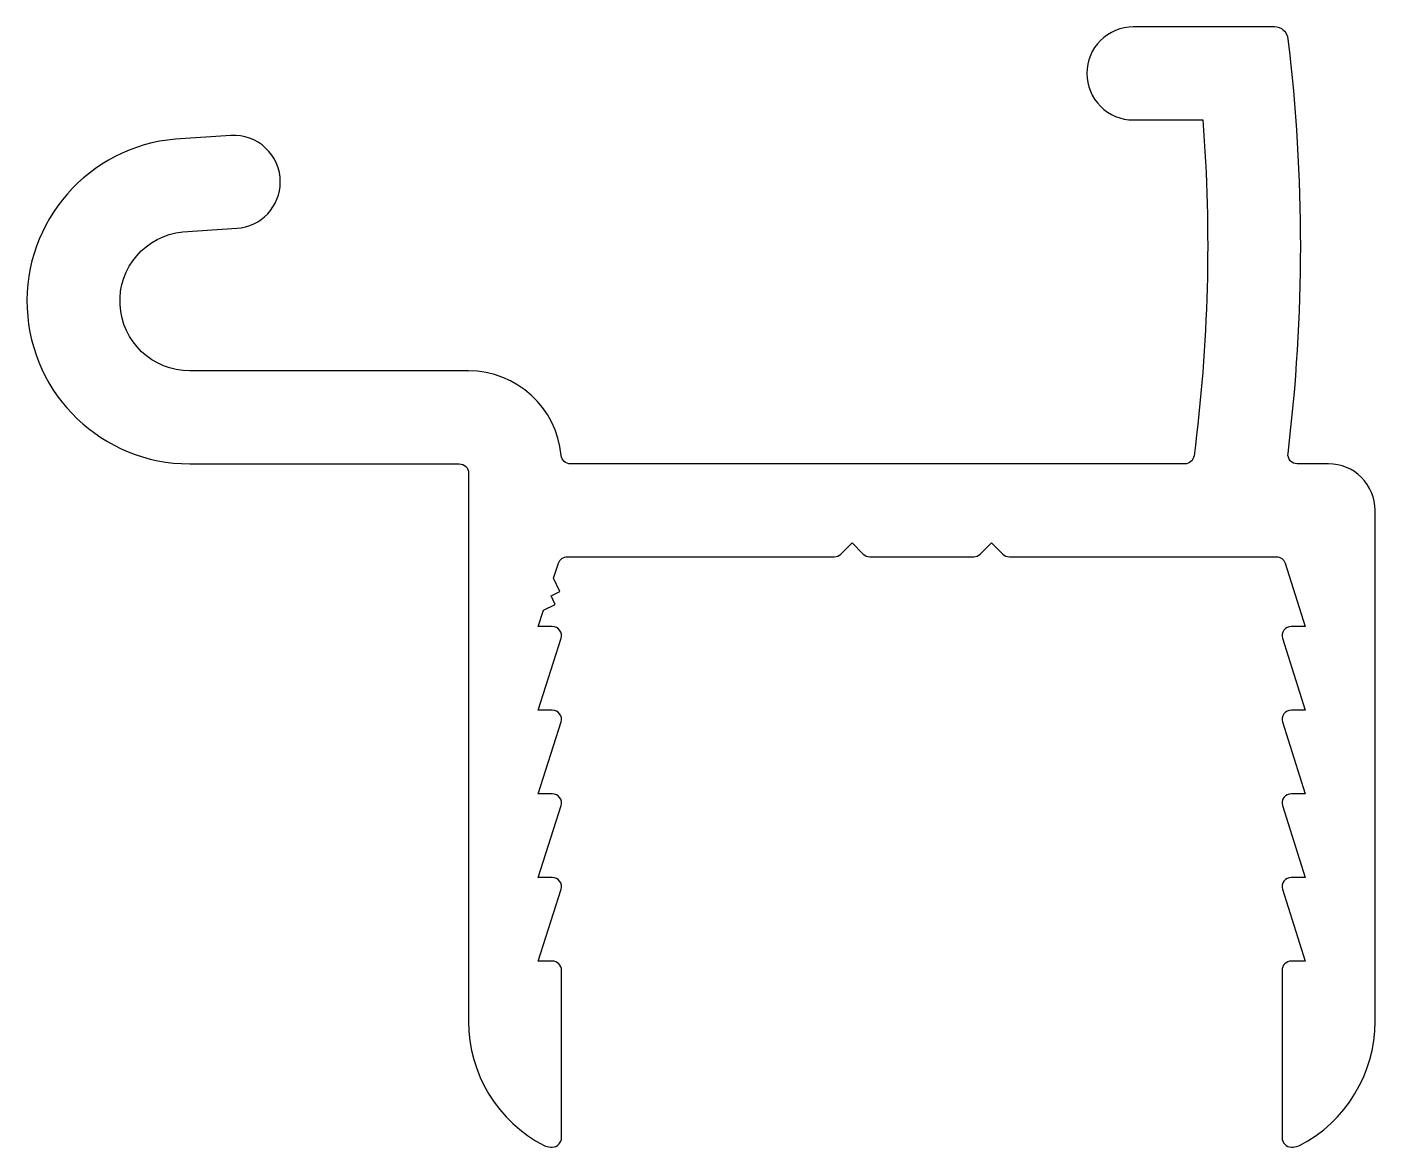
# Model space of a CAD drawing. Extents: x 1422.3 to 1451.3, y -21.8 to 2.3.
import ezdxf

# ---------------------------------------------------------------- set-up
doc = ezdxf.new("R2010")
doc.units = 0
doc.header["$LTSCALE"] = 15
doc.layers.get('0').update_dxf_attribs({"linetype": 'CONTINUOUS'})

msp = doc.modelspace()

# ---------------------------------------------------------------- linework, layer by layer
at = {"ltscale": 0.05}
msp.add_lwpolyline([(1433.653, -9.577), (1433.756, -9.253, -0.326504), (1433.947, -9.114), (1439.69, -9.114, 0.198912), (1439.831, -9.055), (1440.073, -8.814), (1440.314, -9.055, 0.198912), (1440.456, -9.114), (1442.69, -9.114, 0.198912), (1442.831, -9.055), (1443.073, -8.814), (1443.314, -9.055, 0.198912), (1443.456, -9.114), (1449.199, -9.114, -0.326504), (1449.389, -9.253), (1449.823, -10.614), (1449.523, -10.614, 0.495992), (1449.33, -10.867), (1449.823, -12.414), (1449.523, -12.414, 0.495992), (1449.33, -12.667), (1449.823, -14.214), (1449.523, -14.214, 0.495992), (1449.33, -14.467), (1449.823, -16.014), (1449.523, -16.014, 0.495992), (1449.33, -16.267), (1449.823, -17.814), (1449.523, -17.814, 0.414214), (1449.323, -18.014), (1449.323, -21.614, 0.414214), (1449.523, -21.814), (1449.56, -21.814, 0.119535), (1449.697, -21.781, 0.280776), (1451.323, -19.114), (1451.323, -8.114, 0.414214), (1450.323, -7.114), (1449.649, -7.114, -0.450227), (1449.451, -6.89, 0.06049), (1449.456, 2.022, 0.379405), (1449.158, 2.286), (1446.123, 2.286, 0.414214), (1445.123, 1.286), (1445.123, 1.286, 0.414214), (1446.123, 0.286), (1447.618, 0.286, -0.051819), (1447.429, -6.94, -0.376688), (1447.23, -7.114), (1434.014, -7.114, -0.387795), (1433.815, -6.932, 0.387795), (1431.823, -5.114), (1425.823, -5.114, -0.95105), (1425.673, -2.121), (1426.835, -2.046, 0.396026), (1427.773, -1.048), (1427.773, -1.048, 0.432639), (1426.71, -0.049), (1425.518, -0.127, 0.957292), (1425.823, -7.114), (1431.623, -7.114, -0.414214), (1431.823, -7.314), (1431.823, -19.114, 0.280776), (1433.448, -21.781, 0.119535), (1433.586, -21.814), (1433.623, -21.814, 0.414214), (1433.823, -21.614), (1433.823, -18.014, 0.414214), (1433.623, -17.814), (1433.323, -17.814), (1433.816, -16.267, 0.495992), (1433.623, -16.014), (1433.323, -16.014), (1433.816, -14.467, 0.495992), (1433.623, -14.214), (1433.323, -14.214), (1433.816, -12.667, 0.495992), (1433.623, -12.414), (1433.323, -12.414), (1433.816, -10.867, 0.495992), (1433.623, -10.614), (1433.323, -10.614), (1433.434, -10.265), (1433.689, -10.143), (1433.597, -9.952), (1433.789, -9.86)], format="xyb", close=True, dxfattribs=at)

doc.saveas('drawing.dxf')
